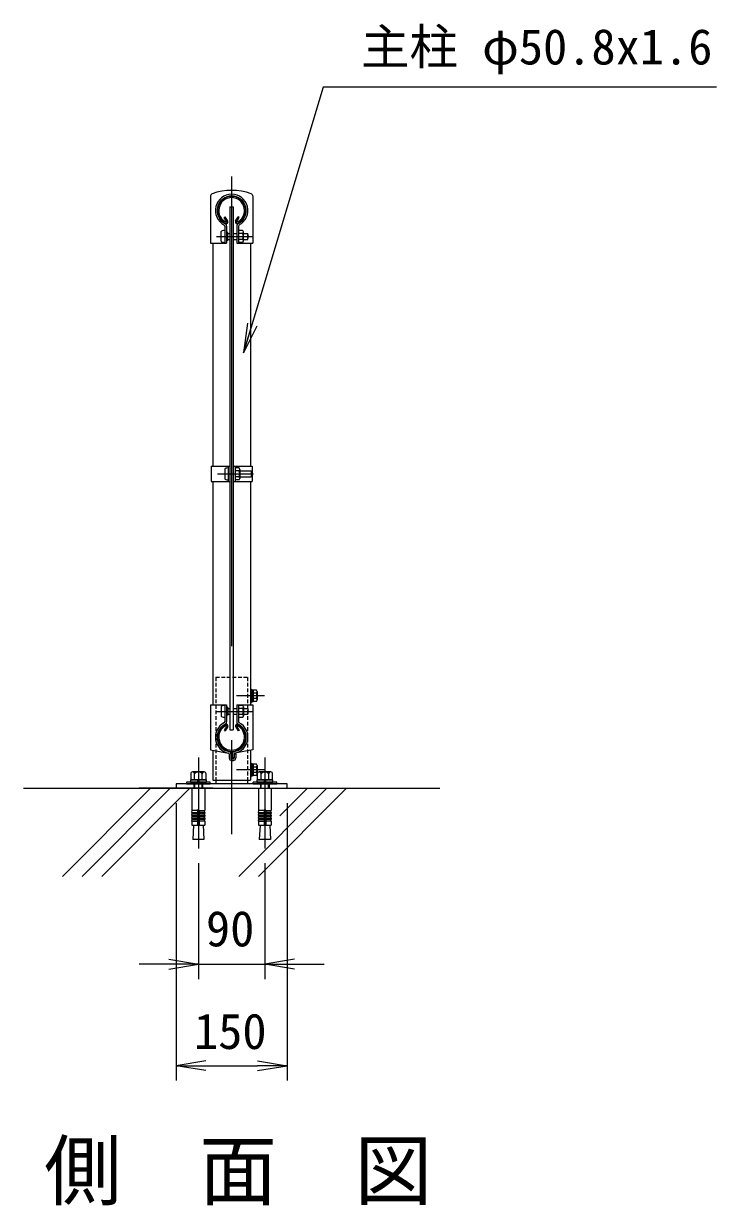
# Model space of a CAD drawing. Units: millimetres, scale not verified. Extents: x -4200 to 4200, y -2970 to 2970.
# Drawn here: x -325 to 612, y 96 to 1694 of the extents above; entities that cross this region are included whole.
import ezdxf
from ezdxf.enums import TextEntityAlignment as Align

# ---------------------------------------------------------------- set-up
doc = ezdxf.new("R2010")
doc.units = ezdxf.units.MM
doc.header["$LTSCALE"] = 20
doc.linetypes.add('USER1', pattern=[50.8, 31.75, -6.35, 6.35, -6.35])
doc.linetypes.add('USER2', pattern=[0.375, 0.25, -0.125])
for name, color, linetype, lineweight in [('0-0_D-BMK', 2, 'USER1', 13), ('0-1_D-STR1', 1, 'Continuous', 18), ('0-2_D-STR-DIM', 7, 'Continuous', 9), ('0-3_0', 3, 'Continuous', 18), ('0-5_D-STR3', 3, 'Continuous', 13), ('0-6_D-STR-TXT', 7, 'Continuous', 9), ('0-C_D-STR4', 7, 'Continuous', 9), ('0-D_D-DCR-HCH', 7, 'Continuous', 9)]:
    doc.layers.add(name, color=color, linetype=linetype, lineweight=lineweight)
doc.layers.add('0-4_D-TTL-TXT', color=7, linetype='Continuous')
doc.styles.add('ＭＳ ゴシック', font='')
doc.styles.get('ＭＳ ゴシック').set_extended_font_data('MS Gothic')

# ---------------------------------------------------------------- blocks, each defined once
blk = doc.blocks.new('_Open')
at = {"layer": '0-3_0', "color": 7, "lineweight": 9}
blk.add_line((-20, 3.33), (0, 0), dxfattribs=at)
blk.add_lwpolyline([(-20, -3.33), (0, 0), (-20, 0)], dxfattribs=at)

msp = doc.modelspace()

# ---------------------------------------------------------------- linework, layer by layer
at = {"layer": '0-0_D-BMK'}
for p, q in [((-43.67, 1487.06), (-43.67, 578.6)), ((-64, 1406.01), (-15.12, 1406.01)), ((-62.95, 1085.01), (-14.07, 1085.01)), ((0.7, 785), (-37.24, 785)), ((-64, 764), (-15.12, 764)), ((-88.67, 701.6), (-88.67, 578.6)), ((1.33, 701.6), (1.33, 578.6)), ((0.7, 684.96), (-37.24, 684.96))]:
    msp.add_line(p, q, dxfattribs=at)
at = {"layer": '0-1_D-STR1'}
for p, q in [((-53.85, 1431.75), (-52.47, 1432.55)), ((-50.35, 1425.67), (-53.85, 1431.75)), ((-48.96, 1426.47), (-52.47, 1432.55)), ((-38.39, 1426.47), (-34.88, 1432.55)), ((-37, 1425.67), (-33.49, 1431.75)), ((-33.49, 1431.75), (-34.88, 1432.55)), ((-69.07, 1397), (-69.07, 1095.51)), ((-18.27, 1397), (-18.27, 1095.51)), ((-69.07, 1074.51), (-69.07, 773)), ((-18.27, 1074.51), (-18.27, 773)), ((-50.35, 744.33), (-53.85, 738.25)), ((-53.85, 738.25), (-52.47, 737.45)), ((-48.96, 743.53), (-52.47, 737.45)), ((-38.39, 743.53), (-34.88, 737.45)), ((-37, 744.33), (-33.49, 738.25)), ((-33.49, 738.25), (-34.88, 737.45)), ((-69.07, 711.33), (-69.07, 671)), ((-18.27, 711.33), (-18.27, 671)), ((-69.07, 671), (-18.27, 671))]:
    msp.add_line(p, q, dxfattribs=at)
for centre, radius, start, end in [((-43.67, 1441), 19.05, 294.32478, 245.67522), ((-43.67, 1441), 17.45, 294.32478, 245.67522), ((-50.69, 1425.47), 2, 245.67522, 30), ((-50.69, 1425.47), 0.401, 245.67522, 30), ((-36.65, 1425.47), 2, 150, 294.32478), ((-36.65, 1425.47), 0.401, 150, 294.32478), ((-43.67, 729), 19.05, 114.32478, 65.67522), ((-43.67, 729), 17.45, 114.32478, 65.67522), ((-50.69, 744.53), 2, 330, 114.32478), ((-50.69, 744.53), 0.401, 330, 114.32478), ((-36.65, 744.53), 2, 65.67522, 210), ((-36.65, 744.53), 0.401, 65.67522, 210)]:
    msp.add_arc(centre, radius, start, end, dxfattribs=at)
at = {"layer": '0-2_D-STR-DIM'}
for p, q in [((-118.67, 640), (-118.67, 264.99)), ((31.33, 640), (31.33, 264.99)), ((-88.67, 558.6), (-88.67, 402.17)), ((1.33, 558.6), (1.33, 402.17)), ((-128.67, 422.17), (-168.67, 422.17)), ((-88.67, 422.17), (1.33, 422.17)), ((41.33, 422.17), (81.33, 422.17)), ((-78.67, 284.99), (-8.67, 284.99))]:
    msp.add_line(p, q, dxfattribs=at)
at = {"layer": '0-5_D-STR3'}
for p, q in [((-15.12, 1460.69), (-15.12, 1397)), ((-45.92, 1446), (-41.42, 1446)), ((-45.92, 1446), (-45.92, 739)), ((-41.42, 1446), (-41.42, 739)), ((-57.77, 1399.51), (-57.77, 1412.51)), ((-52.97, 1419.83), (-52.97, 1397)), ((-50.67, 1419.83), (-50.67, 1397)), ((-48.97, 1411.33), (-50.67, 1411.33)), ((-48.97, 1400.69), (-48.97, 1411.33)), ((-48.97, 1410.01), (-45.92, 1410.01)), ((-41.42, 1410.01), (-36.67, 1410.01)), ((-36.67, 1419.83), (-36.67, 1397)), ((-34.37, 1419.83), (-34.37, 1397)), ((-28.87, 1414.11), (-34.37, 1414.11)), ((-28.87, 1410.06), (-34.37, 1410.06)), ((-27.87, 1400.1), (-27.87, 1412.05)), ((-27.87, 1410.01), (-21.97, 1410.01)), ((-21.97, 1402.01), (-21.97, 1410.01)), ((-48.97, 1400.69), (-50.67, 1400.69)), ((-48.97, 1402.01), (-45.92, 1402.01)), ((-41.42, 1402.01), (-36.67, 1402.01)), ((-36.67, 1397), (-15.12, 1397)), ((-28.87, 1401.96), (-34.37, 1401.96)), ((-28.87, 1397.91), (-34.37, 1397.91)), ((-27.87, 1402.01), (-21.97, 1402.01)), ((-71.37, 1095.51), (-45.92, 1095.51)), ((-53.02, 1091.51), (-53.02, 1078.51)), ((-48.22, 1095.51), (-48.22, 1074.51)), ((-48.22, 1093.01), (-48.22, 1077.01)), ((-48.22, 1091.21), (-48.22, 1078.81)), ((-41.42, 1095.51), (-15.97, 1095.51)), ((-39.12, 1095.51), (-39.12, 1074.51)), ((-33.62, 1093.11), (-39.12, 1093.11)), ((-39.12, 1093.11), (-39.12, 1076.91)), ((-39.12, 1091.21), (-39.12, 1078.81)), ((-33.62, 1089.06), (-39.12, 1089.06)), ((-32.62, 1090.92), (-32.62, 1078.97)), ((-32.62, 1089.01), (-17.22, 1089.01)), ((-17.22, 1089.01), (-17.22, 1081.01)), ((-15.97, 1095.51), (-15.97, 1074.51)), ((-41.42, 1074.51), (-15.97, 1074.51)), ((-33.62, 1080.96), (-39.12, 1080.96)), ((-33.62, 1076.91), (-39.12, 1076.91)), ((-32.62, 1081.01), (-17.22, 1081.01)), ((-18.27, 794), (-16.67, 794)), ((-16.67, 794), (-16.67, 776)), ((-10.25, 792.5), (-14.67, 792.5)), ((-14.67, 792.5), (-14.67, 777.5)), ((-10.25, 788.76), (-14.67, 788.76)), ((-9.17, 790.63), (-9.17, 779.37)), ((-72.22, 773), (-72.22, 711.91)), ((-72.22, 773), (-50.67, 773)), ((-57.77, 770.5), (-57.77, 757.5)), ((-52.97, 773), (-52.97, 750.17)), ((-50.67, 773), (-50.67, 750.17)), ((-48.97, 769.32), (-50.67, 769.32)), ((-48.97, 769.32), (-48.97, 758.68)), ((-48.97, 768), (-45.92, 768)), ((-41.42, 768), (-36.67, 768)), ((-36.67, 773), (-36.67, 750.17)), ((-36.67, 773), (-15.12, 773)), ((-34.37, 773), (-34.37, 750.17)), ((-28.87, 772.1), (-34.37, 772.1)), ((-28.87, 768.05), (-34.37, 768.05)), ((-27.87, 769.92), (-27.87, 757.96)), ((-27.87, 768), (-21.97, 768)), ((-21.97, 768), (-21.97, 760)), ((-15.12, 773), (-15.12, 711.91)), ((-10.25, 781.24), (-14.67, 781.24)), ((-10.25, 777.5), (-14.67, 777.5)), ((-48.97, 758.68), (-50.67, 758.68)), ((-48.97, 760), (-45.92, 760)), ((-41.42, 760), (-36.67, 760)), ((-28.87, 759.95), (-34.37, 759.95)), ((-28.87, 755.9), (-34.37, 755.9)), ((-27.87, 760), (-21.97, 760)), ((-45.92, 739), (-41.42, 739)), ((-72.22, 711.91), (-47.78, 707.39)), ((-46.97, 706.41), (-46.97, 701)), ((-44.67, 706.41), (-44.67, 701)), ((-42.67, 706.41), (-42.67, 701.5)), ((-40.37, 706.41), (-40.37, 701)), ((-40.37, 706.41), (-38.07, 706.41)), ((-15.12, 711.91), (-39.56, 707.39)), ((-38.07, 706.41), (-38.07, 701)), ((-43.67, 700), (-41.37, 700)), ((-43.67, 697.7), (-41.37, 697.7)), ((-42.67, 701.5), (-40.37, 701.5)), ((-18.27, 693.96), (-16.67, 693.96)), ((-16.67, 693.96), (-16.67, 675.96)), ((-10.25, 692.46), (-14.67, 692.46)), ((-14.67, 692.46), (-14.67, 677.46)), ((-10.25, 688.72), (-14.67, 688.72)), ((-9.17, 690.59), (-9.17, 679.34)), ((-65.02, 671), (-65.02, 666)), ((-22.32, 671), (-22.32, 666)), ((-10.25, 681.21), (-14.67, 681.21)), ((-10.25, 677.46), (-14.67, 677.46)), ((-97.32, 660), (-80.02, 660)), ((-7.32, 660), (9.98, 660))]:
    msp.add_line(p, q, dxfattribs=at)
at = {"layer": '0-5_D-STR3', "linetype": 'USER2'}
for p, q in [((-65.02, 810), (-65.02, 671)), ((-65.02, 810), (-22.32, 810)), ((-22.32, 810), (-22.32, 671))]:
    msp.add_line(p, q, dxfattribs=at)
at = {"layer": '0-5_D-STR3', "lineweight": 18}
for p, q in [((-77.92, 671.3), (-99.42, 671.3)), ((-99.42, 671.3), (-99.42, 668.3)), ((-99.06, 679.6), (-99.06, 671.3)), ((-99.06, 671.3), (-78.28, 671.3)), ((-80.88, 682.1), (-96.47, 682.1)), ((-94.67, 682.1), (-82.67, 682.1)), ((-93.87, 671.3), (-93.87, 679.6)), ((-90.17, 671.3), (-89.37, 668.3)), ((-87.17, 668.3), (-87.98, 671.3)), ((-83.48, 671.3), (-83.48, 679.6)), ((-78.28, 671.3), (-78.28, 679.6)), ((-77.92, 668.3), (-77.92, 671.3)), ((12.08, 671.3), (-9.42, 671.3)), ((-9.42, 671.3), (-9.42, 668.3)), ((-9.06, 679.6), (-9.06, 671.3)), ((-9.06, 671.3), (11.72, 671.3)), ((9.12, 682.1), (-6.47, 682.1)), ((-4.67, 682.1), (7.33, 682.1)), ((-3.87, 671.3), (-3.87, 679.6)), ((-0.17, 671.3), (0.63, 668.3)), ((2.83, 668.3), (2.02, 671.3)), ((6.52, 671.3), (6.52, 679.6)), ((11.72, 671.3), (11.72, 679.6)), ((12.08, 668.3), (12.08, 671.3)), ((-104.67, 668.3), (-104.67, 666)), ((-72.67, 668.3), (-104.67, 668.3)), ((-104.67, 666), (-72.67, 666)), ((-99.42, 668.3), (-77.92, 668.3)), ((-97.32, 660), (-97.32, 629.96)), ((-94.67, 666), (-94.67, 660)), ((-93.59, 660), (-93.59, 666)), ((-83.75, 660), (-83.75, 666)), ((-82.67, 660), (-82.67, 666)), ((-80.02, 660), (-80.02, 629.96)), ((-72.67, 666), (-72.67, 668.3)), ((17.33, 668.3), (-14.67, 668.3)), ((-14.67, 666), (-14.67, 668.3)), ((-14.67, 666), (17.33, 666)), ((-9.42, 668.3), (12.08, 668.3)), ((-7.32, 660), (-7.32, 629.96)), ((-4.67, 666), (-4.67, 660)), ((-3.59, 660), (-3.59, 666)), ((6.25, 660), (6.25, 666)), ((7.33, 660), (7.33, 666)), ((9.98, 660), (9.98, 629.96)), ((17.33, 666), (17.33, 668.3)), ((-89.67, 629.96), (-97.32, 629.96)), ((-97.32, 627.46), (-96.89, 629.92)), ((-97.32, 627.46), (-89.67, 627.46)), ((-97.32, 627.46), (-97.32, 625.96)), ((-97.32, 625.96), (-89.67, 625.96)), ((-97.32, 623.46), (-96.89, 625.92)), ((-97.32, 623.46), (-89.67, 623.46)), ((-97.32, 623.46), (-97.32, 621.96)), ((-89.67, 629.96), (-89.67, 610)), ((-87.67, 629.96), (-80.02, 629.96)), ((-87.67, 629.96), (-87.67, 610)), ((-80.02, 627.46), (-87.67, 627.46)), ((-80.02, 625.96), (-87.67, 625.96)), ((-80.02, 623.46), (-87.67, 623.46)), ((-80.02, 627.46), (-80.46, 629.92)), ((-80.02, 623.46), (-80.46, 625.92)), ((-80.02, 627.46), (-80.02, 625.96)), ((-80.02, 623.46), (-80.02, 621.96)), ((0.33, 629.96), (-7.32, 629.96)), ((-7.32, 627.46), (-6.89, 629.92)), ((-7.32, 627.46), (0.33, 627.46)), ((-7.32, 627.46), (-7.32, 625.96)), ((-7.32, 625.96), (0.33, 625.96)), ((-7.32, 623.46), (-6.89, 625.92)), ((-7.32, 623.46), (0.33, 623.46)), ((-7.32, 623.46), (-7.32, 621.96)), ((0.33, 629.96), (0.33, 610)), ((2.33, 629.96), (9.98, 629.96)), ((2.33, 629.96), (2.33, 610)), ((9.98, 627.46), (2.33, 627.46)), ((9.98, 625.96), (2.33, 625.96)), ((9.98, 623.46), (2.33, 623.46)), ((9.98, 627.46), (9.54, 629.92)), ((9.98, 623.46), (9.54, 625.92)), ((9.98, 627.46), (9.98, 625.96)), ((9.98, 623.46), (9.98, 621.96)), ((-97.32, 621.96), (-89.67, 621.96)), ((-97.32, 619.46), (-96.89, 621.92)), ((-97.32, 619.46), (-89.67, 619.46)), ((-97.32, 619.46), (-97.32, 617.96)), ((-97.32, 615.5), (-96.89, 617.96)), ((-97.32, 617.96), (-89.67, 617.96)), ((-97.32, 615.5), (-89.67, 615.5)), ((-97.32, 615.5), (-97.32, 610)), ((-97.32, 610), (-80.02, 610)), ((-95.17, 610), (-96.25, 590.9)), ((-80.02, 621.96), (-87.67, 621.96)), ((-80.02, 619.46), (-87.67, 619.46)), ((-80.02, 617.96), (-87.67, 617.96)), ((-80.02, 615.5), (-87.67, 615.5)), ((-82.18, 610), (-81.09, 590.9)), ((-80.02, 619.46), (-80.46, 621.92)), ((-80.02, 615.5), (-80.46, 617.96)), ((-80.02, 619.46), (-80.02, 617.96)), ((-80.02, 615.5), (-80.02, 610)), ((-7.32, 621.96), (0.33, 621.96)), ((-7.32, 619.46), (-6.89, 621.92)), ((-7.32, 619.46), (0.33, 619.46)), ((-7.32, 619.46), (-7.32, 617.96)), ((-7.32, 615.5), (-6.89, 617.96)), ((-7.32, 617.96), (0.33, 617.96)), ((-7.32, 615.5), (0.33, 615.5)), ((-7.32, 615.5), (-7.32, 610)), ((-7.32, 610), (9.98, 610)), ((-5.17, 610), (-6.25, 590.9)), ((9.98, 621.96), (2.33, 621.96)), ((9.98, 619.46), (2.33, 619.46)), ((9.98, 617.96), (2.33, 617.96)), ((9.98, 615.5), (2.33, 615.5)), ((7.82, 610), (8.91, 590.9)), ((9.98, 619.46), (9.54, 621.92)), ((9.98, 615.5), (9.54, 617.96)), ((9.98, 619.46), (9.98, 617.96)), ((9.98, 615.5), (9.98, 610)), ((-81.09, 590.9), (-96.25, 590.9)), ((8.91, 590.9), (-6.25, 590.9))]:
    msp.add_line(p, q, dxfattribs=at)
at = {"layer": '0-5_D-STR3'}
for points in [[(-72.22, 1460.69), (-72.22, 1397), (-50.67, 1397)], [(-71.37, 1095.51), (-71.37, 1074.51), (-45.92, 1074.51)], [(-18.27, 794), (-18.27, 776), (-16.67, 776)], [(-18.27, 693.96), (-18.27, 675.96), (-16.67, 675.96)]]:
    msp.add_lwpolyline(points, dxfattribs=at)
for points in [[(-14.67, 792.7), (-16.67, 792.7), (-16.67, 777.3), (-14.67, 777.3)], [(-14.67, 692.66), (-16.67, 692.66), (-16.67, 677.26), (-14.67, 677.26)], [(-118.67, 660), (31.33, 660), (31.33, 666), (-118.67, 666)]]:
    msp.add_lwpolyline(points, close=True, dxfattribs=at)
for centre, radius, start, end in [((-68.92, 1460.69), 3.3, 109.21688, 180), ((-43.68, 1388.27), 80, 70.77586, 109.21688), ((-43.67, 1441), 22, 298.0884, 241.9116), ((-43.67, 1441), 19.7, 298.0884, 241.9116), ((-18.42, 1460.69), 3.3, 0, 70.77586), ((-54.97, 1419.83), 4.3, 0, 61.9116), ((-32.37, 1419.83), 4.3, 118.0884, 180), ((-54.97, 1419.83), 2, 0, 61.9116), ((-32.37, 1419.83), 2, 118.0884, 180), ((-30.42, 1412.09), 2.55, 307.42505, 52.57495), ((-36.57, 1406.01), 8.7, 332.26063, 27.73937), ((-29.47, 1406.01), 8.5, 331.92751, 28.07249), ((-30.41, 1399.94), 2.54, 307.21089, 52.78911), ((-35.16, 1091.08), 2.54, 307.21089, 52.78911), ((-41.32, 1085.01), 8.7, 332.26063, 27.73937), ((-24.72, 1085.01), 8.5, 331.92751, 28.07249), ((-35.17, 1078.93), 2.55, 307.42505, 52.57495), ((-11.33, 790.63), 2.16, 300, 60), ((-16.25, 785), 7.08, 327.93138, 32.06862), ((-30.41, 770.07), 2.54, 307.21089, 52.78911), ((-36.57, 764), 8.7, 332.26063, 27.73937), ((-29.47, 764), 8.5, 331.92751, 28.07249), ((-11.33, 779.37), 2.16, 300, 60), ((-30.42, 757.92), 2.55, 307.42505, 52.57495), ((-43.67, 729), 22, 118.0884, 259.22478), ((-43.67, 729), 19.7, 118.0884, 259.22478), ((-54.97, 750.17), 2, 298.0884, 0), ((-54.97, 750.17), 4.3, 298.0884, 0), ((-43.67, 729), 19.7, 280.77522, 61.9116), ((-43.67, 729), 22, 280.77522, 61.9116), ((-32.37, 750.17), 4.3, 180, 241.9116), ((-32.37, 750.17), 2, 180, 241.9116), ((-47.97, 706.41), 1, 0, 79.22478), ((-47.97, 706.41), 3.3, 0, 79.22478), ((-39.37, 706.41), 3.3, 100.77522, 180), ((-39.37, 706.41), 1, 100.77522, 180), ((-43.67, 701), 3.3, 180, 270), ((-43.67, 701), 1, 180, 270), ((-41.37, 701), 3.3, 270, 0), ((-41.37, 701), 1, 270, 0), ((-11.33, 690.59), 2.16, 300, 60), ((-16.25, 684.96), 7.08, 327.93138, 32.06862), ((-11.33, 679.34), 2.16, 300, 60)]:
    msp.add_arc(centre, radius, start, end, dxfattribs=at)
at = {"layer": '0-5_D-STR3', "lineweight": 18}
for centre, radius, start, end in [((-96.47, 679.5), 2.6, 2.20423, 177.79577), ((-88.67, 675.45), 6.65, 38.61324, 141.38676), ((-80.88, 679.5), 2.6, 2.20423, 177.79577), ((-6.47, 679.5), 2.6, 2.20423, 177.79577), ((1.33, 675.45), 6.65, 38.61324, 141.38676), ((9.12, 679.5), 2.6, 2.20423, 177.79577), ((-88.67, 629.96), 1, 0, 180), ((1.33, 629.96), 1, 0, 180)]:
    msp.add_arc(centre, radius, start, end, dxfattribs=at)
at = {"layer": '0-5_D-STR3'}
for centre, start_param, end_param in [((-52.97, 1412.51), 1.5707963, 3.1415927), ((-52.97, 1399.51), 3.1415927, 4.712389), ((-48.22, 1091.51), 1.5707963, 3.1415927), ((-48.22, 1078.51), 3.1415927, 4.712389), ((-52.97, 770.5), 1.5707963, 3.1415927), ((-52.97, 757.5), 3.1415927, 4.712389)]:
    msp.add_ellipse(centre, major_axis=(4.8, 0), ratio=0.3125, start_param=start_param, end_param=end_param, dxfattribs=at)
at = {"layer": '0-6_D-STR-TXT'}
msp.add_lwpolyline([(611.94, 1608), (80.28, 1608), (-27, 1250.38)], dxfattribs=at)
at = {"layer": '0-C_D-STR4'}
for p, q in [((-325.05, 660), (237.71, 660)), ((-69.07, 660), (-168.67, 660))]:
    msp.add_line(p, q, dxfattribs=at)
at = {"layer": '0-D_D-DCR-HCH'}
for p, q in [((-272.49, 540.94), (-153.43, 660)), ((-245.98, 540.94), (-126.91, 660)), ((-219.46, 540.94), (-100.4, 660)), ((-33.84, 540.94), (85.22, 660)), ((-7.33, 540.94), (111.73, 660)), ((21.62, 622.92), (58.7, 660))]:
    msp.add_line(p, q, dxfattribs=at)

# ---------------------------------------------------------------- block references
at = {"layer": '0-2_D-STR-DIM', "xscale": 2, "yscale": 2}
for p in [(-88.67, 422.17), (31.33, 284.99)]:
    msp.add_blockref('_Open', p, dxfattribs=at)
at = {"layer": '0-2_D-STR-DIM', "xscale": 2, "yscale": 2, "rotation": 180}
for p in [(1.33, 422.17), (-118.67, 284.99)]:
    msp.add_blockref('_Open', p, dxfattribs=at)
at = {"layer": '0-6_D-STR-TXT', "xscale": 2, "yscale": 2, "rotation": 253.30154}
msp.add_blockref('_Open', (-27.58, 1248.47), dxfattribs=at)

# ---------------------------------------------------------------- texts
at = {"layer": '0-2_D-STR-DIM', "style": 'ＭＳ ゴシック'}
for s, p in [('90', (-78.42, 431.84)), ('150', (-94.6, 293.13))]:
    msp.add_text(s, height=48.09, dxfattribs=at).set_placement(p, align=Align.BOTTOM_LEFT)
at = {"layer": '0-4_D-TTL-TXT', "style": 'ＭＳ ゴシック'}
msp.add_text('側\u3000面\u3000図', height=76.97, dxfattribs=at).set_placement((-297.37, 81.61), align=Align.BOTTOM_LEFT)
at = {"layer": '0-6_D-STR-TXT', "style": 'ＭＳ ゴシック'}
msp.add_text('主柱 φ50.8x1.6', height=48.09, dxfattribs=at).set_placement((131.2, 1624.01), align=Align.BOTTOM_LEFT)

doc.saveas('drawing.dxf')
